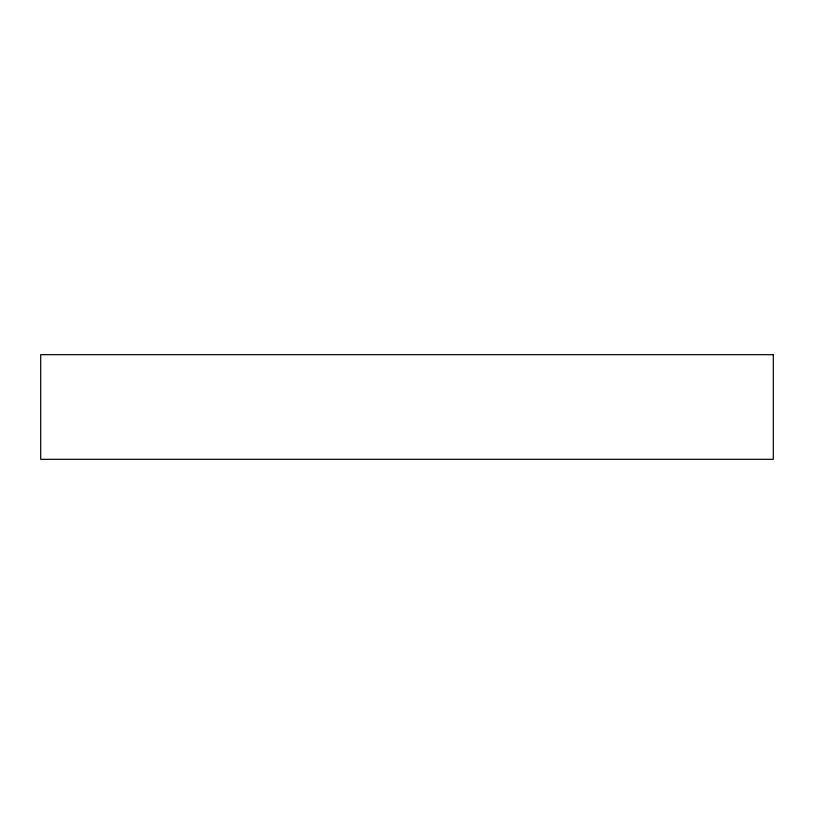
<?xml version="1.0" encoding="UTF-8"?>
<svg xmlns="http://www.w3.org/2000/svg" width="814" height="814" viewBox="0 0 814 814"><rect width="100%" height="100%" fill="white"/><g stroke="black" fill="none" stroke-linecap="round" stroke-linejoin="round"><path stroke-width="1.22" d="M773.3 354.67L40.7 354.67L40.7 459.33L773.3 459.33L773.3 354.67"/></g></svg>
